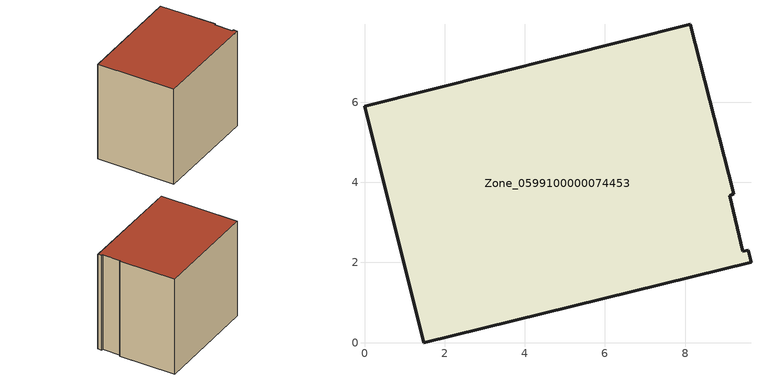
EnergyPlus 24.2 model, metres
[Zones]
Zone_0599100000074453
 floor ground (C_G): 9.57,2.3 9.64,2.01 1.47,0 0,5.9 8.13,7.94 9.21,3.71 9.11,3.66 9.44,2.28 z0
 wall outside (C_F): 1.47,0 9.64,2.01 9.57,2.3 9.44,2.28 9.11,3.66 9.21,3.71 8.13,7.94 0,5.9 1.47,0 z0:7.83
 roof outside (C_R): 9.64,2.01 9.57,2.3 9.44,2.28 9.11,3.66 9.21,3.71 8.13,7.94 0,5.9 1.47,0 z7.83
[BUILDING]
Pand.0599100000074453: North Axis=0; Terrain=City; Loads Convergence Tolerance Value=0.04; Temperature Convergence Tolerance Value=0.4; Solar Distribution=FullExterior; Maximum Number of Warmup Days=25; Minimum Number of Warmup Days=1
[Site:Location]
Rotterdam.The.Hague.AP_ZH_NLD Design_Conditions: Latitude=51.96; Longitude=4.45; Time Zone=1; Elevation=-4.5
[SITE:GROUNDTEMPERATURE:BUILDINGSURFACE]
18, 18, 18, 18, 18, 18, 18, 18, 18, 18, 18, 18
[MATERIAL] Thermal Absorptance=0.9; Solar Absorptance=0.7; Visible Absorptance=0.7
Name | Roughness | Thickness | Conductivity | Density | Specific Heat
G.TI.1965-1974 | MediumSmooth | 0.15 | 0.882353 | 540 | 1210
F.TI.1965-1974 | Rough | 0.3 | 0.697674 | 1920 | 840
R.TI.1965-1974 | MediumRough | 0.2 | 0.232558 | 1500 | 1000
[CONSTRUCTION]
C_G: G.TI.1965-1974
C_F: F.TI.1965-1974
C_R: R.TI.1965-1974
[ZONE]
Zone_0599100000074453: Type=1; Multiplier=1; Ceiling Height=Autocalculate; Volume=Autocalculate; Floor Area=autocalculate; Part of Total Floor Area=Yes
[ZONEINFILTRATION:DESIGNFLOWRATE]
Infil_Zone_0599100000074453: Zone or ZoneList or Space or SpaceList=Zone_0599100000074453; Schedule=AlwaysOn; Design Flow Rate Calculation Method=Flow/Area; Flow Rate per Floor Area=0.003; Constant Term Coefficient=1; Temperature Term Coefficient=0; Velocity Term Coefficient=0; Velocity Squared Term Coefficient=0
[HVACTEMPLATE:ZONE:IDEALLOADSAIRSYSTEM]
Zone_0599100000074453: Maximum Heating Supply Air Temperature=50; Minimum Cooling Supply Air Temperature=13; Maximum Heating Supply Air Humidity Ratio=0.0156; Minimum Cooling Supply Air Humidity Ratio=0.0077; Heating Limit=NoLimit; Cooling Limit=NoLimit; Dehumidification Control Type=ConstantSensibleHeatRatio; Cooling Sensible Heat Ratio=0.7; Dehumidification Setpoint=60; Humidification Control Type=None; Humidification Setpoint=30; Outdoor Air Method=None; Outdoor Air Flow Rate per Person=0.00944; Outdoor Air Flow Rate per Zone Floor Area=0; Outdoor Air Flow Rate per Zone=0; Demand Controlled Ventilation Type=None; Outdoor Air Economizer Type=NoEconomizer; Heat Recovery Type=None; Sensible Heat Recovery Effectiveness=0.7; Latent Heat Recovery Effectiveness=0.65
[ZONECONTROL:THERMOSTAT]
ThermostatControl_Zone_0599100000074453: Zone or ZoneList=Zone_0599100000074453; Control Type Schedule=DualSetpointControlType; Control 1=Thermostat_Zone_0599100000074453; Temperature Difference Between Cutout And Setpoint=0
[THERMOSTATSETPOINT:DUALSETPOINT]
Thermostat_Zone_0599100000074453: Heating Setpoint Temperature Schedule=HeatingSetpoint_Zone_0599100000074453; Cooling Setpoint Temperature Schedule=CoolingSetpoint_Zone_0599100000074453
[SCHEDULE:COMPACT]
HeatingSetpoint_Zone_0599100000074453: Through: 12/31, For: AllDays, Until: 24:00, 21
CoolingSetpoint_Zone_0599100000074453: Through: 12/31, For: AllDays, Until: 24:00, 24
DualSetpointControlType: Through: 12/31, For: AllDays, Until: 24:00, 4
AlwaysOn: Through: 12/31, For: AllDays, Until: 24:00, 1
